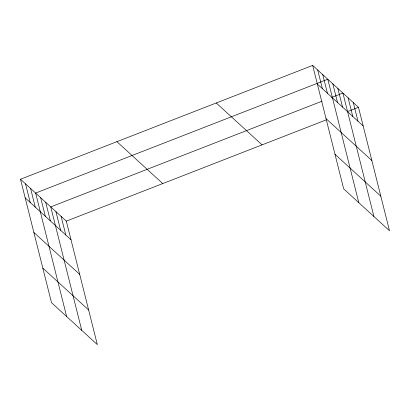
<?xml version="1.0" encoding="UTF-8"?>
<svg xmlns="http://www.w3.org/2000/svg" width="410" height="410" viewBox="0 0 410 410"><rect width="100%" height="100%" fill="white"/><g stroke="black" fill="none" stroke-linecap="round" stroke-linejoin="round"><path stroke-width="0.61" d="M20.5 179.237L66.323 221.139L97.329 344.595L51.511 302.688L20.5 179.237L312.671 65.405L358.489 107.312L389.5 230.763L343.677 188.861L312.671 65.405M322.081 101.178L50.743 206.891L81.754 330.347M331.603 97.472L342.914 93.065L373.92 216.516M66.323 221.139L326.35 119.833M347.183 111.72L358.489 107.312M317.35 84.045L363.173 125.952M326.037 118.633L371.86 160.541M334.99 154.273L380.813 196.175M216.254 102.971L262.077 144.873M116.917 141.67L162.739 183.577M25.179 197.871L71.002 239.778M33.871 232.46L79.694 274.367M42.819 268.099L88.642 310.006M353.297 102.561L357.981 121.201M348.105 97.816L352.784 116.45M337.871 88.452L342.55 107.092M332.833 83.845L337.512 102.485M358.801 202.689L327.79 79.238L35.624 193.064L66.63 316.515M322.752 74.625L327.431 93.265M317.709 70.018L322.388 88.652M61.131 216.393L65.81 235.027M55.934 211.642L60.618 230.282M45.705 202.284L50.384 220.923M40.662 197.671L45.341 216.311M30.581 188.457L35.26 207.091M25.543 183.844L30.222 202.484"/></g></svg>
